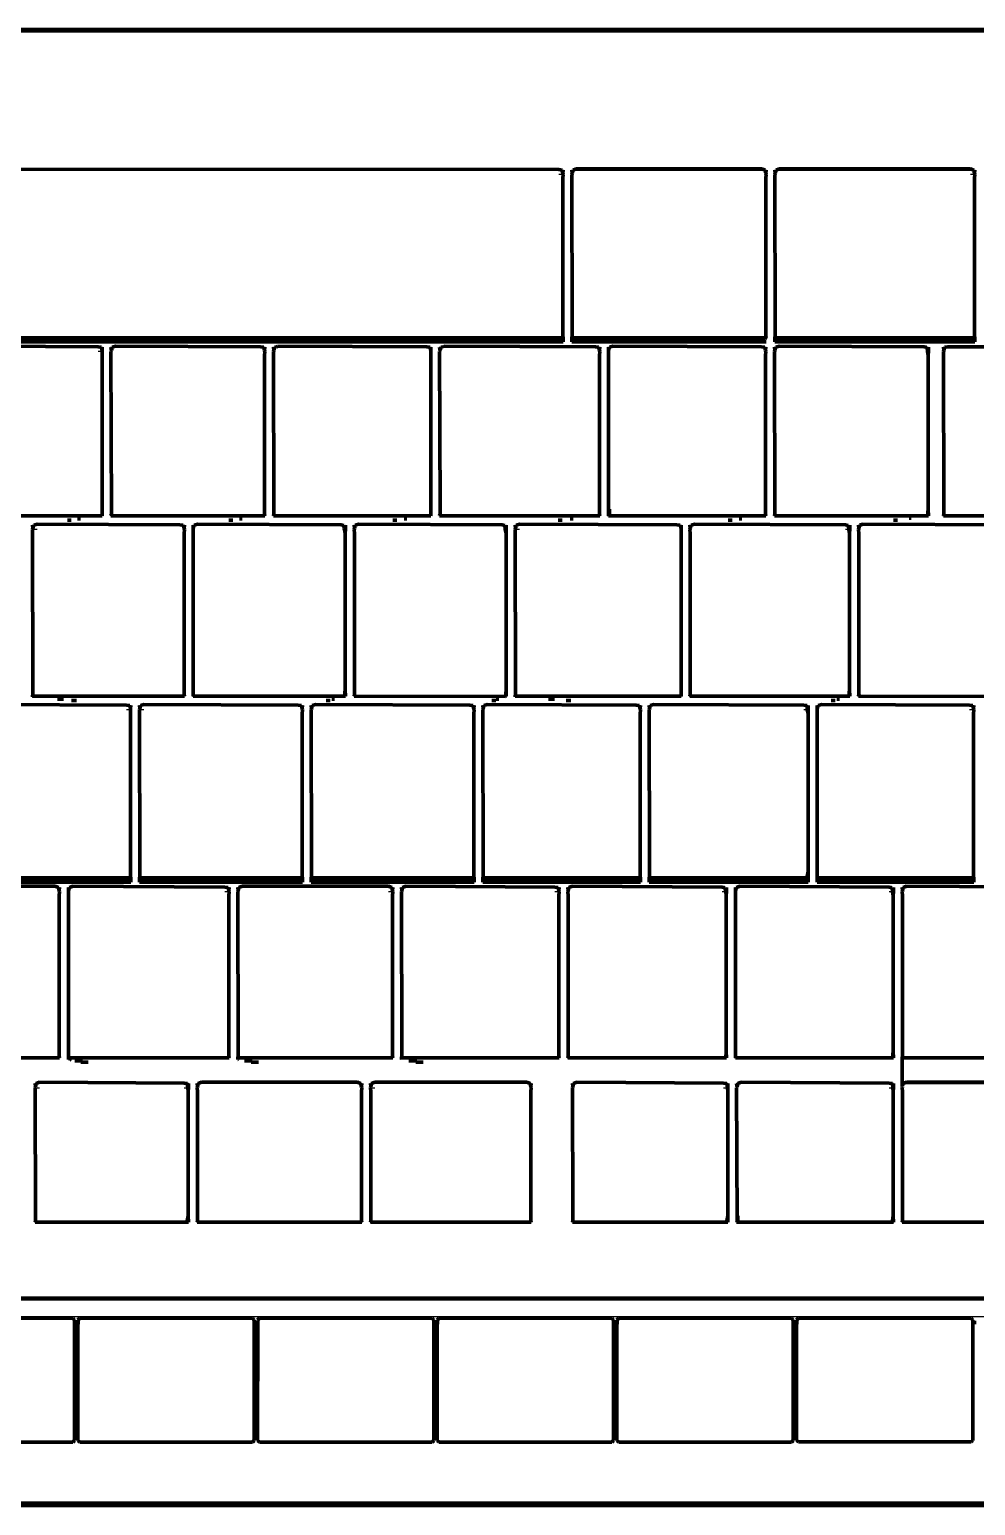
# Model space of a CAD drawing. Header units: millimetres. Extents: x 4307 to 31003, y 2809 to 20009.
# Drawn here: x 16477.5 to 16551.8, y 13441.5 to 13557.4 of the extents above; entities that cross this region are included whole.
import ezdxf

# ---------------------------------------------------------------- set-up
doc = ezdxf.new("R2010")
doc.units = ezdxf.units.MM
doc.layers.add('ProfileEdges', color=7, linetype='Continuous')

msp = doc.modelspace()

# ---------------------------------------------------------------- linework, layer by layer
for p, q in [((16438.29, 13546.4), (16519.09, 13546.44)), ((16519.43, 13546.06), (16519.09, 13546.06)), ((16519.34, 13546.4), (16519.43, 13546.4)), ((16520.12, 13546.4), (16520.2, 13546.4)), ((16520.2, 13546.4), (16535.3, 13546.4)), ((16535.3, 13546.4), (16535.39, 13546.4)), ((16535.39, 13546.06), (16535.3, 13546.06)), ((16536.07, 13546.4), (16536.16, 13546.4)), ((16536.16, 13546.4), (16551.69, 13546.4)), ((16551.77, 13546.06), (16551.43, 13546.06)), ((16551.69, 13546.4), (16551.77, 13546.4)), ((16482.87, 13532.48), (16483.12, 13532.48)), ((16483.21, 13532.15), (16482.87, 13532.15)), ((16483.12, 13532.48), (16483.21, 13532.48)), ((16483.89, 13532.48), (16483.98, 13532.48)), ((16483.98, 13532.15), (16483.89, 13532.15)), ((16483.98, 13532.48), (16484.24, 13532.48)), ((16495.64, 13532.48), (16495.89, 13532.48)), ((16495.89, 13532.48), (16495.98, 13532.48)), ((16495.98, 13532.15), (16495.89, 13532.15)), ((16496.66, 13532.48), (16496.75, 13532.48)), ((16496.75, 13532.15), (16496.66, 13532.15)), ((16508.7, 13532.48), (16508.95, 13532.48)), ((16508.95, 13532.48), (16509.04, 13532.48)), ((16509.04, 13532.15), (16508.95, 13532.15)), ((16509.72, 13532.48), (16509.81, 13532.48)), ((16509.81, 13532.15), (16509.72, 13532.15)), ((16521.96, 13532.48), (16522.21, 13532.48)), ((16522.21, 13532.48), (16522.3, 13532.48)), ((16522.3, 13532.15), (16522.21, 13532.15)), ((16522.98, 13532.48), (16523.07, 13532.48)), ((16523.07, 13532.48), (16523.33, 13532.48)), ((16535.02, 13532.48), (16535.27, 13532.48)), ((16535.27, 13532.48), (16535.36, 13532.48)), ((16535.36, 13532.15), (16535.27, 13532.15)), ((16536.04, 13532.48), (16536.13, 13532.48)), ((16536.13, 13532.48), (16536.39, 13532.48)), ((16547.8, 13532.48), (16547.95, 13532.48)), ((16548.01, 13532.47), (16548.14, 13532.48)), ((16548.14, 13532.15), (16548.06, 13532.15)), ((16549.32, 13532.48), (16549.41, 13532.48)), ((16549.32, 13532.15), (16549.41, 13532.15)), ((16549.41, 13532.48), (16549.66, 13532.48)), ((16477.73, 13518.49), (16477.82, 13518.49)), ((16478.08, 13518.15), (16477.73, 13518.15)), ((16477.82, 13518.49), (16489.31, 13518.52)), ((16489.57, 13518.49), (16489.66, 13518.49)), ((16489.66, 13518.15), (16489.57, 13518.15)), ((16490.34, 13518.49), (16490.43, 13518.49)), ((16490.43, 13518.49), (16501.97, 13518.52)), ((16502.18, 13518.47), (16502.31, 13518.49)), ((16502.31, 13518.15), (16502.24, 13518.15)), ((16503, 13518.49), (16503.08, 13518.49)), ((16503.08, 13518.15), (16503, 13518.15)), ((16503.08, 13518.49), (16514.62, 13518.52)), ((16514.83, 13518.47), (16514.96, 13518.49)), ((16514.96, 13518.15), (16514.88, 13518.15)), ((16515.65, 13518.49), (16515.73, 13518.49)), ((16515.99, 13518.15), (16515.65, 13518.15)), ((16515.73, 13518.49), (16528.37, 13518.52)), ((16528.62, 13518.49), (16528.71, 13518.49)), ((16528.71, 13518.15), (16528.62, 13518.15)), ((16529.39, 13518.49), (16529.48, 13518.49)), ((16529.48, 13518.15), (16529.39, 13518.15)), ((16529.48, 13518.49), (16541.61, 13518.52)), ((16541.88, 13518.15), (16541.61, 13518.15)), ((16541.83, 13518.47), (16541.96, 13518.49)), ((16541.96, 13518.15), (16541.88, 13518.15)), ((16542.64, 13518.49), (16542.73, 13518.49)), ((16542.73, 13518.15), (16542.64, 13518.15)), ((16542.73, 13518.49), (16554.33, 13518.52)), ((16473.45, 13504.32), (16485.11, 13504.35)), ((16485.37, 13503.98), (16485.11, 13503.98)), ((16485.37, 13504.32), (16485.45, 13504.32)), ((16486.14, 13504.32), (16486.22, 13504.32)), ((16486.48, 13503.98), (16486.14, 13503.98)), ((16486.22, 13504.32), (16498.59, 13504.35)), ((16498.85, 13504.32), (16498.93, 13504.32)), ((16498.93, 13503.98), (16498.85, 13503.98)), ((16499.62, 13504.32), (16499.7, 13504.32)), ((16499.71, 13503.98), (16499.62, 13503.98)), ((16499.7, 13504.32), (16512.08, 13504.35)), ((16512.34, 13504.32), (16512.43, 13504.32)), ((16512.43, 13503.98), (16512.34, 13503.98)), ((16513.11, 13504.32), (16513.2, 13504.32)), ((16513.2, 13503.98), (16513.11, 13503.98)), ((16513.2, 13504.32), (16525.16, 13504.35)), ((16525.41, 13504.32), (16525.5, 13504.32)), ((16525.5, 13503.98), (16525.41, 13503.98)), ((16526.19, 13504.32), (16526.27, 13504.32)), ((16526.27, 13503.98), (16526.19, 13503.98)), ((16526.27, 13504.32), (16538.35, 13504.35)), ((16538.6, 13503.98), (16538.35, 13503.98)), ((16538.6, 13504.32), (16538.69, 13504.32)), ((16538.69, 13503.98), (16538.6, 13503.98)), ((16539.38, 13504.32), (16539.46, 13504.32)), ((16539.46, 13503.98), (16539.38, 13503.98)), ((16539.46, 13504.32), (16551.35, 13504.35)), ((16551.69, 13503.98), (16551.35, 13503.98)), ((16551.61, 13504.32), (16551.69, 13504.32)), ((16479.51, 13490.02), (16479.77, 13490.03)), ((16479.77, 13490.03), (16479.85, 13490.02)), ((16480.54, 13490.02), (16480.63, 13490.03)), ((16480.63, 13490.03), (16480.88, 13490.02)), ((16492.83, 13490.02), (16493.09, 13490.03)), ((16493.09, 13490.03), (16493.18, 13490.02)), ((16493.86, 13490.02), (16493.95, 13490.03)), ((16493.95, 13490.03), (16494.21, 13490.02)), ((16505.7, 13490.02), (16505.95, 13490.03)), ((16505.95, 13490.03), (16506.04, 13490.02)), ((16506.73, 13490.02), (16506.81, 13490.03)), ((16506.81, 13490.03), (16507.07, 13490.02)), ((16518.77, 13490.02), (16519.03, 13490.03)), ((16519.03, 13490.03), (16519.11, 13490.02)), ((16519.8, 13490.02), (16519.88, 13490.03)), ((16519.88, 13490.03), (16520.14, 13490.02)), ((16531.93, 13490.02), (16532.08, 13490.02)), ((16532.14, 13490.01), (16532.27, 13490.02)), ((16532.96, 13490.02), (16533.04, 13490.03)), ((16533.04, 13490.03), (16533.3, 13490.02)), ((16545.05, 13490.02), (16545.2, 13490.02)), ((16545.26, 13490.01), (16545.39, 13490.02)), ((16546.08, 13490.02), (16546.16, 13490.03)), ((16546.16, 13490.03), (16546.42, 13490.02)), ((16479.85, 13489.69), (16479.77, 13489.69)), ((16493.18, 13489.69), (16492.83, 13489.69)), ((16493.95, 13489.69), (16493.86, 13489.69)), ((16506.04, 13489.69), (16505.7, 13489.69)), ((16506.81, 13489.69), (16506.73, 13489.69)), ((16519.11, 13489.69), (16518.77, 13489.69)), ((16519.89, 13489.69), (16519.8, 13489.69)), ((16532.2, 13489.69), (16531.93, 13489.69)), ((16532.27, 13489.69), (16532.2, 13489.69)), ((16545.32, 13489.69), (16545.05, 13489.69)), ((16545.39, 13489.69), (16545.32, 13489.69)), ((16546.16, 13489.69), (16546.08, 13489.69)), ((16478.01, 13474.63), (16477.93, 13474.63)), ((16477.93, 13474.29), (16478.27, 13474.29)), ((16489.63, 13474.66), (16478.01, 13474.63)), ((16489.63, 13474.29), (16489.92, 13474.29)), ((16489.97, 13474.63), (16489.89, 13474.63)), ((16489.92, 13474.29), (16489.97, 13474.29)), ((16490.75, 13474.63), (16490.66, 13474.63)), ((16490.66, 13474.29), (16490.75, 13474.29)), ((16503.51, 13474.63), (16490.75, 13474.63)), ((16503.6, 13474.63), (16503.51, 13474.63)), ((16504.37, 13474.63), (16504.28, 13474.63)), ((16504.28, 13474.29), (16504.63, 13474.29)), ((16516.83, 13474.63), (16504.37, 13474.63)), ((16516.91, 13474.63), (16516.83, 13474.63)), ((16520.24, 13474.63), (16520.16, 13474.63)), ((16520.16, 13474.29), (16520.25, 13474.29)), ((16532.04, 13474.66), (16520.24, 13474.63)), ((16532.04, 13474.29), (16532.33, 13474.29)), ((16532.38, 13474.63), (16532.29, 13474.63)), ((16532.33, 13474.29), (16532.38, 13474.29)), ((16533.15, 13474.63), (16533.06, 13474.63)), ((16533.06, 13474.29), (16533.15, 13474.29)), ((16545.05, 13474.66), (16533.15, 13474.63)), ((16545.05, 13474.29), (16545.34, 13474.29)), ((16545.39, 13474.63), (16545.3, 13474.63)), ((16545.34, 13474.29), (16545.39, 13474.29)), ((16546.08, 13474.63), (16546.16, 13474.63)), ((16546.08, 13474.29), (16546.16, 13474.29)), ((16546.16, 13474.63), (16558.06, 13474.63)), ((16410.7, 13457.62), (16612.48, 13457.62)), ((16612.48, 13456.29), (16410.7, 13456.29))]:
    msp.add_line(p, q)
at = {"layer": 'ProfileEdges', "lineweight": 211}
for p, q in [((16378.64, 13557.45), (16677.52, 13557.45)), ((16378.76, 13557.34), (16677.4, 13557.34)), ((16519.09, 13546.44), (16438.55, 13546.49)), ((16519.09, 13546.44), (16519.34, 13546.4)), ((16519.41, 13546.14), (16519.34, 13546.4)), ((16519.43, 13546.4), (16519.41, 13546.14)), ((16519.43, 13546.06), (16519.41, 13546.14)), ((16519.41, 13545.76), (16519.43, 13546.06)), ((16519.41, 13533.35), (16519.41, 13545.76)), ((16520.12, 13546.4), (16520.14, 13546.14)), ((16520.14, 13546.14), (16520.12, 13546.06)), ((16520.14, 13533.73), (16520.12, 13546.06)), ((16520.14, 13546.14), (16520.2, 13546.4)), ((16520.2, 13546.4), (16520.46, 13546.49)), ((16535.04, 13546.49), (16520.46, 13546.49)), ((16535.04, 13546.49), (16535.3, 13546.4)), ((16535.36, 13546.14), (16535.3, 13546.4)), ((16535.39, 13546.4), (16535.36, 13546.14)), ((16535.36, 13546.14), (16535.39, 13546.06)), ((16535.39, 13546.06), (16535.36, 13545.76)), ((16535.36, 13533.35), (16535.36, 13545.76)), ((16536.07, 13546.4), (16536.09, 13546.14)), ((16536.09, 13546.14), (16536.07, 13546.06)), ((16536.09, 13533.73), (16536.07, 13546.06)), ((16536.09, 13546.14), (16536.16, 13546.4)), ((16536.16, 13546.4), (16536.41, 13546.49)), ((16551.43, 13546.49), (16536.41, 13546.49)), ((16551.43, 13546.49), (16551.69, 13546.4)), ((16551.75, 13546.14), (16551.69, 13546.4)), ((16551.77, 13546.4), (16551.75, 13546.14)), ((16551.77, 13546.06), (16551.75, 13546.14)), ((16551.75, 13545.76), (16551.77, 13546.06)), ((16551.75, 13533.35), (16551.75, 13545.76)), ((16438.2, 13532.9), (16519.43, 13532.9)), ((16519.38, 13533.23), (16438.28, 13533.23)), ((16519.09, 13533), (16438.55, 13533)), ((16519.09, 13533), (16519.34, 13533.09)), ((16519.34, 13533.09), (16519.38, 13533.23)), ((16519.38, 13533.23), (16519.41, 13533.35)), ((16519.43, 13533.23), (16519.38, 13533.23)), ((16519.41, 13533.35), (16519.43, 13533.23)), ((16519.43, 13532.9), (16519.43, 13533.23)), ((16520.12, 13533.23), (16520.14, 13533.35)), ((16520.12, 13533.23), (16520.12, 13532.9)), ((16520.16, 13533.23), (16520.12, 13533.23)), ((16520.12, 13532.9), (16535.39, 13532.9)), ((16520.14, 13533.35), (16520.14, 13533.73)), ((16520.14, 13533.35), (16520.16, 13533.23)), ((16520.16, 13533.23), (16520.2, 13533.09)), ((16535.34, 13533.23), (16520.16, 13533.23)), ((16520.2, 13533.09), (16520.46, 13533)), ((16535.04, 13533), (16520.46, 13533)), ((16535.04, 13533), (16535.3, 13533.09)), ((16535.3, 13533.09), (16535.34, 13533.23)), ((16535.34, 13533.23), (16535.36, 13533.35)), ((16535.39, 13533.23), (16535.34, 13533.23)), ((16535.36, 13533.35), (16535.39, 13533.23)), ((16536.09, 13533.35), (16536.07, 13533.23)), ((16536.07, 13532.9), (16536.07, 13533.23)), ((16536.12, 13533.23), (16536.07, 13533.23)), ((16536.07, 13532.9), (16551.77, 13532.9)), ((16536.09, 13533.35), (16536.09, 13533.73)), ((16536.09, 13533.35), (16536.12, 13533.23)), ((16536.12, 13533.23), (16536.16, 13533.09)), ((16551.72, 13533.23), (16536.12, 13533.23)), ((16536.16, 13533.09), (16536.41, 13533)), ((16551.43, 13533), (16536.41, 13533)), ((16551.43, 13533), (16551.69, 13533.09)), ((16551.72, 13533.23), (16551.69, 13533.09)), ((16551.75, 13533.35), (16551.72, 13533.23)), ((16551.77, 13533.23), (16551.72, 13533.23)), ((16551.75, 13533.35), (16551.77, 13533.23)), ((16551.77, 13533.23), (16551.77, 13532.9)), ((16482.87, 13532.52), (16471.11, 13532.57)), ((16483.12, 13532.48), (16482.87, 13532.52)), ((16483.12, 13532.48), (16483.19, 13532.22)), ((16483.21, 13532.48), (16483.19, 13532.22)), ((16483.19, 13532.22), (16483.21, 13532.15)), ((16483.19, 13531.84), (16483.21, 13532.15)), ((16483.19, 13519.35), (16483.19, 13531.84)), ((16483.92, 13532.22), (16483.89, 13532.48)), ((16483.89, 13532.15), (16483.92, 13532.22)), ((16483.92, 13519.35), (16483.89, 13532.15)), ((16483.92, 13532.22), (16483.98, 13532.48)), ((16483.98, 13532.48), (16484.24, 13532.57)), ((16495.64, 13532.52), (16484.24, 13532.57)), ((16495.64, 13532.52), (16495.89, 13532.48)), ((16495.89, 13532.48), (16495.96, 13532.22)), ((16495.98, 13532.48), (16495.96, 13532.22)), ((16495.98, 13532.15), (16495.96, 13532.22)), ((16495.96, 13531.84), (16495.98, 13532.15)), ((16495.96, 13519.35), (16495.96, 13531.84)), ((16496.66, 13532.48), (16496.69, 13532.22)), ((16496.69, 13532.22), (16496.66, 13532.15)), ((16496.69, 13519.35), (16496.66, 13532.15)), ((16496.69, 13532.22), (16496.75, 13532.48)), ((16496.75, 13532.48), (16496.86, 13532.48)), ((16496.86, 13532.48), (16497.01, 13532.57)), ((16508.7, 13532.52), (16497.01, 13532.57)), ((16508.7, 13532.52), (16508.95, 13532.48)), ((16508.95, 13532.48), (16509.02, 13532.22)), ((16509.04, 13532.48), (16509.02, 13532.22)), ((16509.02, 13532.22), (16509.04, 13532.15)), ((16509.02, 13531.84), (16509.04, 13532.15)), ((16509.02, 13519.35), (16509.02, 13531.84)), ((16509.75, 13532.22), (16509.72, 13532.48)), ((16509.72, 13532.15), (16509.75, 13532.22)), ((16509.72, 13532.15), (16509.75, 13519.73)), ((16509.81, 13532.48), (16509.75, 13532.22)), ((16509.81, 13532.48), (16509.92, 13532.48)), ((16510.07, 13532.57), (16509.92, 13532.48)), ((16521.96, 13532.52), (16510.07, 13532.57)), ((16521.96, 13532.52), (16522.21, 13532.48)), ((16522.21, 13532.48), (16522.28, 13532.22)), ((16522.3, 13532.48), (16522.28, 13532.22)), ((16522.28, 13532.22), (16522.3, 13532.15)), ((16522.3, 13532.15), (16522.28, 13531.84)), ((16522.28, 13519.35), (16522.28, 13531.84)), ((16522.98, 13532.48), (16523, 13532.22)), ((16523, 13532.22), (16522.98, 13532.15)), ((16523, 13519.35), (16522.98, 13532.15)), ((16523, 13532.22), (16523.07, 13532.48)), ((16523.33, 13532.57), (16523.07, 13532.48)), ((16535.02, 13532.52), (16523.33, 13532.57)), ((16535.27, 13532.48), (16535.02, 13532.52)), ((16535.27, 13532.48), (16535.34, 13532.22)), ((16535.36, 13532.48), (16535.34, 13532.22)), ((16535.34, 13532.22), (16535.36, 13532.15)), ((16535.36, 13532.15), (16535.34, 13531.84)), ((16535.34, 13519.35), (16535.34, 13531.84)), ((16536.04, 13532.48), (16536.06, 13532.22)), ((16536.06, 13532.22), (16536.04, 13532.15)), ((16536.04, 13532.15), (16536.06, 13519.35)), ((16536.06, 13532.22), (16536.13, 13532.48)), ((16536.13, 13532.48), (16536.39, 13532.57)), ((16547.8, 13532.52), (16536.39, 13532.57)), ((16547.95, 13532.48), (16547.8, 13532.52)), ((16548.01, 13532.47), (16547.95, 13532.48)), ((16548.01, 13532.47), (16548.06, 13532.24)), ((16548.06, 13532.15), (16548.06, 13532.24)), ((16548.12, 13531.84), (16548.06, 13532.15)), ((16548.14, 13532.15), (16548.12, 13531.84)), ((16548.12, 13519.73), (16548.12, 13531.84)), ((16548.14, 13532.48), (16548.14, 13532.15)), ((16549.32, 13532.48), (16549.34, 13532.22)), ((16549.34, 13532.22), (16549.32, 13532.15)), ((16549.34, 13519.35), (16549.32, 13532.15)), ((16549.34, 13532.22), (16549.41, 13532.48)), ((16549.66, 13532.52), (16549.41, 13532.48)), ((16583.65, 13532.52), (16549.66, 13532.52)), ((16483.16, 13519.24), (16470.84, 13519.23)), ((16480.47, 13518.9), (16480.77, 13518.9)), ((16481.49, 13519), (16481.27, 13519)), ((16483.16, 13519.24), (16483.19, 13519.35)), ((16483.21, 13519.24), (16483.16, 13519.24)), ((16483.19, 13519.35), (16483.21, 13519.24)), ((16483.89, 13519.24), (16483.92, 13519.35)), ((16483.95, 13519.23), (16483.89, 13519.24)), ((16483.92, 13519.35), (16483.95, 13519.23)), ((16495.93, 13519.24), (16483.95, 13519.23)), ((16493.16, 13518.9), (16493.47, 13518.9)), ((16494.21, 13519), (16493.99, 13519)), ((16495.93, 13519.24), (16495.96, 13519.35)), ((16495.98, 13519.24), (16495.93, 13519.24)), ((16495.96, 13519.35), (16495.98, 13519.24)), ((16496.66, 13519.24), (16496.69, 13519.35)), ((16496.71, 13519.24), (16496.66, 13519.24)), ((16496.69, 13519.35), (16496.71, 13519.24)), ((16508.99, 13519.24), (16496.71, 13519.24)), ((16506.04, 13518.9), (16506.35, 13518.9)), ((16507.14, 13519), (16506.92, 13519)), ((16508.99, 13519.24), (16509.02, 13519.35)), ((16509.04, 13519.24), (16508.99, 13519.24)), ((16509.02, 13519.35), (16509.04, 13519.24)), ((16509.72, 13519.24), (16509.75, 13519.35)), ((16509.78, 13519.23), (16509.72, 13519.24)), ((16509.75, 13519.73), (16509.75, 13519.35)), ((16509.75, 13519.35), (16509.78, 13519.23)), ((16522.25, 13519.24), (16509.78, 13519.23)), ((16519.03, 13518.9), (16519.34, 13518.9)), ((16520.2, 13519), (16519.99, 13519)), ((16522.25, 13519.24), (16522.28, 13519.35)), ((16522.3, 13519.24), (16522.25, 13519.24)), ((16522.28, 13519.35), (16522.3, 13519.24)), ((16522.98, 13519.24), (16523, 13519.35)), ((16523.03, 13519.23), (16522.98, 13519.24)), ((16523, 13519.35), (16523.03, 13519.23)), ((16523.07, 13519.23), (16523.03, 13519.23)), ((16523.07, 13519.75), (16523.07, 13519.23)), ((16535.31, 13519.23), (16523.07, 13519.23)), ((16532.4, 13518.9), (16532.7, 13518.9)), ((16533.48, 13519), (16533.27, 13519)), ((16535.34, 13519.35), (16535.31, 13519.23)), ((16535.36, 13519.24), (16535.31, 13519.23)), ((16535.36, 13519.24), (16535.34, 13519.35)), ((16536.04, 13519.24), (16536.06, 13519.35)), ((16536.09, 13519.24), (16536.04, 13519.24)), ((16536.06, 13519.35), (16536.09, 13519.24)), ((16548.07, 13519.24), (16536.09, 13519.24)), ((16545.39, 13518.9), (16545.69, 13518.9)), ((16546.78, 13519.05), (16546.61, 13519.05)), ((16548.07, 13519.24), (16548.12, 13519.73)), ((16548.14, 13519.24), (16548.07, 13519.24)), ((16548.12, 13519.73), (16548.14, 13519.24)), ((16549.32, 13519.24), (16549.34, 13519.35)), ((16549.4, 13519.23), (16549.32, 13519.24)), ((16549.4, 13519.23), (16549.34, 13519.35)), ((16583.92, 13519.24), (16549.4, 13519.23)), ((16477.75, 13518.23), (16477.73, 13518.49)), ((16477.73, 13518.15), (16477.75, 13518.23)), ((16477.75, 13505.18), (16477.73, 13518.15)), ((16477.82, 13518.49), (16477.75, 13518.23)), ((16477.82, 13518.49), (16478.08, 13518.58)), ((16489.31, 13518.52), (16478.08, 13518.58)), ((16489.31, 13518.52), (16489.57, 13518.49)), ((16489.64, 13518.23), (16489.57, 13518.49)), ((16489.66, 13518.49), (16489.64, 13518.23)), ((16489.64, 13518.23), (16489.66, 13518.15)), ((16489.64, 13517.85), (16489.66, 13518.15)), ((16489.64, 13505.18), (16489.64, 13517.85)), ((16490.34, 13518.49), (16490.36, 13518.23)), ((16490.36, 13518.23), (16490.34, 13518.15)), ((16490.34, 13518.15), (16490.36, 13505.56)), ((16490.36, 13518.23), (16490.43, 13518.49)), ((16490.43, 13518.49), (16490.68, 13518.58)), ((16501.97, 13518.52), (16490.68, 13518.58)), ((16501.97, 13518.52), (16502.18, 13518.47)), ((16502.22, 13518.24), (16502.18, 13518.47)), ((16502.22, 13518.24), (16502.24, 13518.15)), ((16502.24, 13518.15), (16502.29, 13517.85)), ((16502.31, 13518.15), (16502.29, 13517.85)), ((16502.29, 13517.85), (16502.29, 13505.56)), ((16502.31, 13518.49), (16502.31, 13518.15)), ((16503.02, 13518.23), (16503, 13518.49)), ((16503.02, 13518.23), (16503, 13518.15)), ((16503.02, 13517.85), (16503, 13518.15)), ((16503.02, 13518.23), (16503.08, 13518.49)), ((16503.02, 13505.18), (16503.02, 13517.85)), ((16503.08, 13518.49), (16503.34, 13518.58)), ((16514.62, 13518.52), (16503.34, 13518.58)), ((16514.62, 13518.52), (16514.83, 13518.47)), ((16514.88, 13518.24), (16514.83, 13518.47)), ((16514.88, 13518.24), (16514.88, 13518.15)), ((16514.88, 13518.15), (16514.94, 13517.85)), ((16514.96, 13518.15), (16514.94, 13517.85)), ((16514.94, 13517.85), (16514.94, 13505.56)), ((16514.96, 13518.49), (16514.96, 13518.15)), ((16515.65, 13518.49), (16515.67, 13518.23)), ((16515.67, 13518.23), (16515.65, 13518.15)), ((16515.67, 13505.18), (16515.65, 13518.15)), ((16515.73, 13518.49), (16515.67, 13518.23)), ((16515.99, 13518.58), (16515.73, 13518.49)), ((16528.37, 13518.52), (16515.99, 13518.58)), ((16528.62, 13518.49), (16528.37, 13518.52)), ((16528.62, 13518.49), (16528.69, 13518.23)), ((16528.71, 13518.49), (16528.69, 13518.23)), ((16528.69, 13518.23), (16528.71, 13518.15)), ((16528.71, 13518.15), (16528.69, 13517.85)), ((16528.69, 13505.18), (16528.69, 13517.85)), ((16529.39, 13518.49), (16529.42, 13518.23)), ((16529.42, 13518.23), (16529.39, 13518.15)), ((16529.42, 13517.85), (16529.39, 13518.15)), ((16529.42, 13518.23), (16529.48, 13518.49)), ((16529.42, 13505.18), (16529.42, 13517.85)), ((16529.48, 13518.49), (16529.74, 13518.58)), ((16541.61, 13518.52), (16529.74, 13518.58)), ((16541.61, 13518.52), (16541.83, 13518.47)), ((16541.87, 13518.24), (16541.83, 13518.47)), ((16541.87, 13518.24), (16541.88, 13518.15)), ((16541.88, 13518.15), (16541.93, 13517.85)), ((16541.96, 13518.15), (16541.93, 13517.85)), ((16541.93, 13517.85), (16541.93, 13505.56)), ((16541.96, 13518.49), (16541.96, 13518.15)), ((16542.64, 13518.49), (16542.66, 13518.23)), ((16542.66, 13518.23), (16542.64, 13518.15)), ((16542.66, 13517.85), (16542.64, 13518.15)), ((16542.66, 13518.23), (16542.73, 13518.49)), ((16542.66, 13505.18), (16542.66, 13517.85)), ((16542.73, 13518.49), (16542.98, 13518.58)), ((16554.33, 13518.52), (16542.98, 13518.58)), ((16477.73, 13505.07), (16477.75, 13505.18)), ((16477.73, 13505.07), (16477.73, 13505.01)), ((16477.78, 13505.07), (16477.73, 13505.07)), ((16477.75, 13505.18), (16477.78, 13505.07)), ((16477.78, 13505.07), (16477.8, 13505)), ((16489.61, 13505.07), (16477.78, 13505.07)), ((16489.61, 13505.07), (16489.64, 13505.18)), ((16489.66, 13505.07), (16489.61, 13505.07)), ((16489.64, 13505.18), (16489.66, 13505.07)), ((16490.34, 13505.07), (16490.36, 13505.18)), ((16490.39, 13505.06), (16490.34, 13505.07)), ((16490.36, 13505.18), (16490.36, 13505.56)), ((16490.36, 13505.18), (16490.39, 13505.06)), ((16502.24, 13505.07), (16490.39, 13505.06)), ((16502.24, 13505.07), (16502.29, 13505.56)), ((16502.31, 13505.07), (16502.24, 13505.07)), ((16502.29, 13505.56), (16502.31, 13505.07)), ((16503, 13505.07), (16503.02, 13505.18)), ((16503.05, 13505.06), (16503, 13505.07)), ((16503.02, 13505.18), (16503.05, 13505.06)), ((16514.89, 13505.04), (16503.05, 13505.06)), ((16514.94, 13505.56), (16514.89, 13505.04)), ((16514.96, 13505.07), (16514.89, 13505.04)), ((16514.94, 13505.56), (16514.96, 13505.07)), ((16515.65, 13505.07), (16515.67, 13505.18)), ((16515.65, 13505.07), (16515.65, 13505.02)), ((16515.7, 13505.07), (16515.65, 13505.07)), ((16515.67, 13505.18), (16515.7, 13505.07)), ((16515.7, 13505.07), (16515.71, 13505.01)), ((16528.66, 13505.07), (16515.7, 13505.07)), ((16528.69, 13505.18), (16528.66, 13505.07)), ((16528.71, 13505.07), (16528.66, 13505.07)), ((16528.69, 13505.18), (16528.71, 13505.07)), ((16529.39, 13505.07), (16529.42, 13505.18)), ((16529.47, 13505.06), (16529.39, 13505.07)), ((16529.47, 13505.06), (16529.42, 13505.18)), ((16541.88, 13505.07), (16529.47, 13505.06)), ((16541.88, 13505.07), (16541.93, 13505.56)), ((16541.96, 13505.07), (16541.88, 13505.07)), ((16541.93, 13505.56), (16541.96, 13505.07)), ((16542.64, 13505.07), (16542.66, 13505.18)), ((16542.72, 13505.06), (16542.64, 13505.07)), ((16542.72, 13505.06), (16542.66, 13505.18)), ((16554.6, 13505.04), (16542.72, 13505.06)), ((16485.11, 13504.35), (16473.71, 13504.41)), ((16480.16, 13504.83), (16479.69, 13504.83)), ((16480.79, 13504.73), (16481.17, 13504.73)), ((16485.37, 13504.32), (16485.11, 13504.35)), ((16485.37, 13504.32), (16485.43, 13504.06)), ((16485.45, 13504.32), (16485.43, 13504.06)), ((16485.43, 13504.06), (16485.43, 13490.89)), ((16486.16, 13504.06), (16486.14, 13504.32)), ((16486.14, 13503.98), (16486.16, 13504.06)), ((16486.16, 13490.89), (16486.14, 13503.98)), ((16486.22, 13504.32), (16486.16, 13504.06)), ((16486.48, 13504.41), (16486.22, 13504.32)), ((16498.59, 13504.35), (16486.48, 13504.41)), ((16498.85, 13504.32), (16498.59, 13504.35)), ((16498.85, 13504.32), (16498.91, 13504.06)), ((16498.93, 13504.32), (16498.91, 13504.06)), ((16498.91, 13504.06), (16498.93, 13503.98)), ((16498.93, 13503.98), (16498.91, 13503.68)), ((16499.62, 13504.32), (16499.64, 13504.06)), ((16499.64, 13504.06), (16499.62, 13503.98)), ((16499.64, 13490.89), (16499.62, 13503.98)), ((16499.64, 13504.06), (16499.7, 13504.32)), ((16499.96, 13504.41), (16499.7, 13504.32)), ((16512.08, 13504.35), (16499.96, 13504.41)), ((16500.81, 13504.73), (16501.11, 13504.73)), ((16501.46, 13504.83), (16501.25, 13504.83)), ((16512.34, 13504.32), (16512.08, 13504.35)), ((16512.34, 13504.32), (16512.41, 13504.06)), ((16512.43, 13504.32), (16512.41, 13504.06)), ((16512.43, 13503.98), (16512.41, 13504.06)), ((16512.41, 13503.68), (16512.43, 13503.98)), ((16513.13, 13504.06), (16513.11, 13504.32)), ((16513.11, 13503.98), (16513.13, 13504.06)), ((16513.13, 13490.89), (16513.11, 13503.98)), ((16513.13, 13504.06), (16513.2, 13504.32)), ((16513.2, 13504.32), (16513.46, 13504.41)), ((16525.16, 13504.35), (16513.46, 13504.41)), ((16513.83, 13504.73), (16514.14, 13504.73)), ((16514.38, 13504.83), (16514.16, 13504.83)), ((16518.75, 13504.83), (16518.28, 13504.83)), ((16519.65, 13504.73), (16520.03, 13504.73)), ((16525.41, 13504.32), (16525.16, 13504.35)), ((16525.41, 13504.32), (16525.48, 13504.06)), ((16525.5, 13504.32), (16525.48, 13504.06)), ((16525.5, 13503.98), (16525.48, 13504.06)), ((16525.48, 13503.68), (16525.5, 13503.98)), ((16526.19, 13504.32), (16526.21, 13504.06)), ((16526.21, 13504.06), (16526.19, 13503.98)), ((16526.19, 13503.98), (16526.21, 13491.27)), ((16526.27, 13504.32), (16526.21, 13504.06)), ((16526.53, 13504.41), (16526.27, 13504.32)), ((16538.35, 13504.35), (16526.53, 13504.41)), ((16538.6, 13504.32), (16538.35, 13504.35)), ((16538.6, 13503.98), (16538.6, 13504.32)), ((16538.67, 13503.68), (16538.6, 13503.98)), ((16538.69, 13503.98), (16538.67, 13503.68)), ((16538.69, 13504.32), (16538.69, 13503.98)), ((16539.38, 13504.32), (16539.4, 13504.06)), ((16539.4, 13504.06), (16539.38, 13503.98)), ((16539.4, 13490.89), (16539.38, 13503.98)), ((16539.46, 13504.32), (16539.4, 13504.06)), ((16539.72, 13504.41), (16539.46, 13504.32)), ((16551.35, 13504.35), (16539.72, 13504.41)), ((16540.5, 13504.73), (16540.81, 13504.73)), ((16541.14, 13504.83), (16540.93, 13504.83)), ((16551.61, 13504.32), (16551.35, 13504.35)), ((16551.61, 13504.32), (16551.67, 13504.06)), ((16551.69, 13504.32), (16551.67, 13504.06)), ((16551.69, 13503.98), (16551.67, 13504.06)), ((16551.69, 13503.98), (16551.67, 13503.68)), ((16498.91, 13490.89), (16498.91, 13503.68)), ((16512.41, 13490.89), (16512.41, 13503.68)), ((16525.48, 13490.89), (16525.48, 13503.68)), ((16538.67, 13491.27), (16538.67, 13503.68)), ((16551.67, 13490.89), (16551.67, 13503.68)), ((16526.21, 13490.89), (16526.21, 13491.27)), ((16538.6, 13490.88), (16538.67, 13491.27)), ((16538.67, 13491.27), (16538.69, 13490.78)), ((16479.51, 13490.12), (16467.87, 13490.12)), ((16473.37, 13490.44), (16485.45, 13490.44)), ((16485.4, 13490.78), (16473.44, 13490.78)), ((16485.11, 13490.54), (16473.71, 13490.54)), ((16479.77, 13490.03), (16479.51, 13490.12)), ((16479.83, 13489.76), (16479.77, 13490.03)), ((16479.85, 13490.02), (16479.83, 13489.76)), ((16480.56, 13489.76), (16480.54, 13490.02)), ((16480.56, 13489.76), (16480.63, 13490.03)), ((16480.88, 13490.12), (16480.63, 13490.03)), ((16492.83, 13490.06), (16480.88, 13490.12)), ((16485.37, 13490.63), (16485.11, 13490.54)), ((16485.4, 13490.78), (16485.37, 13490.63)), ((16485.43, 13490.89), (16485.4, 13490.78)), ((16485.45, 13490.78), (16485.4, 13490.78)), ((16485.43, 13490.89), (16485.45, 13490.78)), ((16485.45, 13490.44), (16485.45, 13490.78)), ((16486.14, 13490.78), (16486.16, 13490.89)), ((16486.14, 13490.78), (16486.14, 13490.44)), ((16486.21, 13490.78), (16486.14, 13490.78)), ((16486.14, 13490.44), (16498.93, 13490.44)), ((16486.21, 13490.78), (16486.16, 13490.89)), ((16486.26, 13490.65), (16486.21, 13490.78)), ((16498.88, 13490.78), (16486.21, 13490.78)), ((16486.48, 13490.54), (16486.26, 13490.65)), ((16498.59, 13490.54), (16486.48, 13490.54)), ((16493.09, 13490.03), (16492.83, 13490.06)), ((16493.09, 13490.03), (16493.16, 13489.76)), ((16493.18, 13490.02), (16493.16, 13489.76)), ((16493.86, 13490.02), (16493.88, 13489.76)), ((16493.88, 13489.76), (16493.95, 13490.03)), ((16493.95, 13490.03), (16494.21, 13490.12)), ((16505.7, 13490.12), (16494.21, 13490.12)), ((16498.85, 13490.63), (16498.59, 13490.54)), ((16498.88, 13490.78), (16498.85, 13490.63)), ((16498.91, 13490.89), (16498.88, 13490.78)), ((16498.93, 13490.78), (16498.88, 13490.78)), ((16498.91, 13490.89), (16498.93, 13490.78)), ((16498.93, 13490.44), (16498.93, 13490.78)), ((16499.62, 13490.78), (16499.64, 13490.89)), ((16499.62, 13490.78), (16499.62, 13490.44)), ((16499.67, 13490.78), (16499.62, 13490.78)), ((16499.62, 13490.44), (16512.43, 13490.44)), ((16499.64, 13490.89), (16499.67, 13490.78)), ((16499.67, 13490.78), (16499.7, 13490.63)), ((16512.38, 13490.78), (16499.67, 13490.78)), ((16499.7, 13490.63), (16499.96, 13490.54)), ((16512.08, 13490.54), (16499.96, 13490.54)), ((16505.95, 13490.03), (16505.7, 13490.12)), ((16505.95, 13490.03), (16506.02, 13489.76)), ((16506.04, 13490.02), (16506.02, 13489.76)), ((16506.73, 13490.02), (16506.75, 13489.76)), ((16506.81, 13490.03), (16506.75, 13489.76)), ((16507.07, 13490.12), (16506.81, 13490.03)), ((16518.77, 13490.06), (16507.07, 13490.12)), ((16512.34, 13490.63), (16512.08, 13490.54)), ((16512.34, 13490.63), (16512.38, 13490.78)), ((16512.38, 13490.78), (16512.41, 13490.89)), ((16512.43, 13490.78), (16512.38, 13490.78)), ((16512.41, 13490.89), (16512.43, 13490.78)), ((16512.43, 13490.44), (16512.43, 13490.78)), ((16513.11, 13490.78), (16513.13, 13490.89)), ((16513.11, 13490.78), (16513.11, 13490.44)), ((16513.18, 13490.78), (16513.11, 13490.78)), ((16513.11, 13490.44), (16525.5, 13490.44)), ((16513.18, 13490.78), (16513.13, 13490.89)), ((16513.24, 13490.65), (16513.18, 13490.78)), ((16525.45, 13490.78), (16513.18, 13490.78)), ((16513.46, 13490.54), (16513.24, 13490.65)), ((16525.16, 13490.54), (16513.46, 13490.54)), ((16519.03, 13490.03), (16518.77, 13490.06)), ((16519.03, 13490.03), (16519.09, 13489.76)), ((16519.11, 13490.02), (16519.09, 13489.76)), ((16519.8, 13490.02), (16519.82, 13489.76)), ((16519.82, 13489.76), (16519.88, 13490.03)), ((16520.14, 13490.12), (16519.88, 13490.03)), ((16531.93, 13490.06), (16520.14, 13490.12)), ((16525.41, 13490.63), (16525.16, 13490.54)), ((16525.45, 13490.78), (16525.41, 13490.63)), ((16525.48, 13490.89), (16525.45, 13490.78)), ((16525.5, 13490.78), (16525.45, 13490.78)), ((16525.48, 13490.89), (16525.5, 13490.78)), ((16525.5, 13490.44), (16525.5, 13490.78)), ((16526.19, 13490.78), (16526.21, 13490.89)), ((16526.19, 13490.78), (16526.19, 13490.44)), ((16526.24, 13490.78), (16526.19, 13490.78)), ((16526.19, 13490.44), (16538.69, 13490.44)), ((16526.24, 13490.78), (16526.21, 13490.89)), ((16526.27, 13490.63), (16526.24, 13490.78)), ((16538.59, 13490.78), (16526.24, 13490.78)), ((16526.53, 13490.54), (16526.27, 13490.63)), ((16538.35, 13490.59), (16526.53, 13490.54)), ((16531.93, 13490.06), (16532.08, 13490.02)), ((16532.08, 13490.02), (16532.14, 13490.01)), ((16532.14, 13490.01), (16532.19, 13489.78)), ((16532.27, 13490.02), (16532.27, 13489.69)), ((16532.96, 13490.02), (16532.98, 13489.76)), ((16532.98, 13489.76), (16533.04, 13490.03)), ((16533.3, 13490.12), (16533.04, 13490.03)), ((16545.05, 13490.06), (16533.3, 13490.12)), ((16538.56, 13490.65), (16538.35, 13490.59)), ((16538.59, 13490.78), (16538.56, 13490.65)), ((16538.6, 13490.88), (16538.59, 13490.78)), ((16538.69, 13490.78), (16538.59, 13490.78)), ((16538.69, 13490.44), (16538.69, 13490.78)), ((16539.38, 13490.78), (16539.4, 13490.89)), ((16539.38, 13490.78), (16539.38, 13490.44)), ((16539.45, 13490.78), (16539.38, 13490.78)), ((16539.38, 13490.44), (16551.69, 13490.44)), ((16539.45, 13490.78), (16539.4, 13490.89)), ((16539.5, 13490.65), (16539.45, 13490.78)), ((16551.64, 13490.78), (16539.45, 13490.78)), ((16539.72, 13490.54), (16539.5, 13490.65)), ((16551.35, 13490.54), (16539.72, 13490.54)), ((16545.05, 13490.06), (16545.2, 13490.02)), ((16545.2, 13490.02), (16545.26, 13490.01)), ((16545.3, 13489.78), (16545.26, 13490.01)), ((16545.39, 13490.02), (16545.39, 13489.69)), ((16546.1, 13489.76), (16546.08, 13490.02)), ((16546.1, 13489.76), (16546.16, 13490.03)), ((16546.16, 13490.03), (16546.42, 13490.12)), ((16557.81, 13490.06), (16546.42, 13490.12)), ((16551.35, 13490.54), (16551.61, 13490.63)), ((16551.64, 13490.78), (16551.61, 13490.63)), ((16551.67, 13490.89), (16551.64, 13490.78)), ((16551.69, 13490.78), (16551.64, 13490.78)), ((16551.67, 13490.89), (16551.69, 13490.78)), ((16551.69, 13490.78), (16551.69, 13490.44)), ((16479.85, 13489.69), (16479.83, 13489.76)), ((16479.83, 13489.39), (16479.85, 13489.69)), ((16479.83, 13476.76), (16479.83, 13489.39)), ((16480.56, 13476.76), (16480.56, 13489.76)), ((16493.18, 13489.69), (16493.16, 13489.76)), ((16493.16, 13489.39), (16493.18, 13489.69)), ((16493.16, 13476.76), (16493.16, 13489.39)), ((16493.88, 13489.76), (16493.86, 13489.69)), ((16493.86, 13489.69), (16493.88, 13476.76)), ((16506.04, 13489.69), (16506.02, 13489.76)), ((16506.02, 13489.39), (16506.04, 13489.69)), ((16506.02, 13476.76), (16506.02, 13489.39)), ((16506.75, 13489.76), (16506.73, 13489.69)), ((16506.75, 13476.76), (16506.73, 13489.69)), ((16519.09, 13489.76), (16519.11, 13489.69)), ((16519.11, 13489.69), (16519.09, 13489.39)), ((16519.09, 13476.76), (16519.09, 13489.39)), ((16519.82, 13489.76), (16519.8, 13489.69)), ((16519.8, 13489.69), (16519.82, 13489.39)), ((16519.82, 13476.76), (16519.82, 13489.39)), ((16532.19, 13489.78), (16532.2, 13489.69)), ((16532.2, 13489.69), (16532.25, 13489.39)), ((16532.27, 13489.69), (16532.25, 13489.39)), ((16532.25, 13489.39), (16532.25, 13477.14)), ((16532.98, 13489.76), (16532.96, 13489.69)), ((16532.96, 13489.69), (16532.98, 13477.14)), ((16545.3, 13489.78), (16545.32, 13489.69)), ((16545.32, 13489.69), (16545.37, 13489.39)), ((16545.39, 13489.69), (16545.37, 13489.39)), ((16545.37, 13489.39), (16545.37, 13477.14)), ((16546.1, 13489.76), (16546.08, 13489.69)), ((16546.1, 13489.39), (16546.08, 13489.69)), ((16546.1, 13476.76), (16546.1, 13489.39)), ((16532.2, 13476.65), (16532.25, 13477.14)), ((16532.25, 13477.14), (16532.27, 13476.65)), ((16532.98, 13477.14), (16532.98, 13476.76)), ((16545.32, 13476.65), (16545.37, 13477.14)), ((16545.37, 13477.14), (16545.39, 13476.65)), ((16479.8, 13476.65), (16467.58, 13476.65)), ((16479.83, 13476.76), (16479.8, 13476.65)), ((16479.85, 13476.65), (16479.8, 13476.65)), ((16479.83, 13476.76), (16479.85, 13476.65)), ((16480.54, 13476.65), (16480.56, 13476.76)), ((16480.54, 13476.65), (16480.54, 13476.51)), ((16480.61, 13476.65), (16480.54, 13476.65)), ((16480.61, 13476.65), (16480.56, 13476.76)), ((16480.67, 13476.52), (16480.61, 13476.65)), ((16493.13, 13476.65), (16480.61, 13476.65)), ((16480.78, 13476.46), (16480.67, 13476.52)), ((16481.65, 13476.41), (16481.04, 13476.41)), ((16481.53, 13476.31), (16482.1, 13476.31)), ((16493.13, 13476.65), (16493.16, 13476.76)), ((16493.18, 13476.65), (16493.13, 13476.65)), ((16493.16, 13476.76), (16493.18, 13476.65)), ((16493.86, 13476.65), (16493.88, 13476.76)), ((16493.86, 13476.65), (16493.86, 13476.51)), ((16493.91, 13476.65), (16493.86, 13476.65)), ((16493.91, 13476.65), (16493.88, 13476.76)), ((16493.95, 13476.5), (16493.91, 13476.65)), ((16505.99, 13476.65), (16493.91, 13476.65)), ((16493.97, 13476.49), (16493.95, 13476.5)), ((16494.99, 13476.41), (16494.39, 13476.41)), ((16494.91, 13476.31), (16495.48, 13476.31)), ((16506.02, 13476.76), (16505.99, 13476.65)), ((16506.04, 13476.65), (16505.99, 13476.65)), ((16506.02, 13476.76), (16506.04, 13476.65)), ((16506.73, 13476.65), (16506.75, 13476.76)), ((16506.73, 13476.65), (16506.73, 13476.52)), ((16506.78, 13476.65), (16506.73, 13476.65)), ((16506.75, 13476.76), (16506.78, 13476.65)), ((16506.78, 13476.65), (16506.81, 13476.5)), ((16519.06, 13476.65), (16506.78, 13476.65)), ((16507.92, 13476.41), (16507.31, 13476.41)), ((16507.84, 13476.31), (16508.42, 13476.31)), ((16519.09, 13476.76), (16519.06, 13476.65)), ((16519.11, 13476.65), (16519.06, 13476.65)), ((16519.09, 13476.76), (16519.11, 13476.65)), ((16519.8, 13476.65), (16519.82, 13476.76)), ((16519.87, 13476.65), (16519.8, 13476.65)), ((16519.87, 13476.65), (16519.82, 13476.76)), ((16532.2, 13476.65), (16519.87, 13476.65)), ((16532.27, 13476.65), (16532.2, 13476.65)), ((16532.96, 13476.65), (16532.98, 13476.76)), ((16533.03, 13476.65), (16532.96, 13476.65)), ((16533.03, 13476.65), (16532.98, 13476.76)), ((16545.32, 13476.65), (16533.03, 13476.65)), ((16545.39, 13476.65), (16545.32, 13476.65)), ((16546.08, 13476.65), (16546.1, 13476.76)), ((16546.15, 13476.65), (16546.08, 13476.65)), ((16546.08, 13476.65), (16546.08, 13474.63)), ((16546.15, 13476.65), (16546.1, 13476.76)), ((16558.08, 13476.65), (16546.15, 13476.65)), ((16477.93, 13474.63), (16477.95, 13474.37)), ((16477.93, 13474.29), (16477.95, 13474.37)), ((16477.95, 13463.84), (16477.93, 13474.29)), ((16477.95, 13474.37), (16478.01, 13474.63)), ((16478.27, 13474.72), (16478.01, 13474.63)), ((16489.63, 13474.66), (16478.27, 13474.72)), ((16489.63, 13474.66), (16489.89, 13474.63)), ((16489.89, 13474.63), (16489.92, 13474.29)), ((16489.92, 13474.29), (16489.95, 13473.99)), ((16489.97, 13474.29), (16489.95, 13473.99)), ((16489.95, 13473.99), (16489.95, 13464.22)), ((16489.97, 13474.29), (16489.97, 13474.63)), ((16490.68, 13474.37), (16490.66, 13474.63)), ((16490.66, 13474.29), (16490.68, 13474.37)), ((16490.68, 13473.99), (16490.66, 13474.29)), ((16490.68, 13474.37), (16490.75, 13474.63)), ((16490.68, 13463.84), (16490.68, 13473.99)), ((16490.75, 13474.63), (16491, 13474.72)), ((16503.26, 13474.72), (16491, 13474.72)), ((16503.26, 13474.72), (16503.51, 13474.63)), ((16503.58, 13474.37), (16503.51, 13474.63)), ((16503.58, 13474.37), (16503.6, 13474.63)), ((16503.6, 13474.29), (16503.58, 13474.37)), ((16503.58, 13473.99), (16503.6, 13474.29)), ((16503.58, 13463.84), (16503.58, 13473.99)), ((16504.31, 13474.37), (16504.28, 13474.63)), ((16504.28, 13474.29), (16504.31, 13474.37)), ((16504.31, 13473.99), (16504.28, 13474.29)), ((16504.31, 13474.37), (16504.37, 13474.63)), ((16504.31, 13463.84), (16504.31, 13473.99)), ((16504.37, 13474.63), (16504.63, 13474.72)), ((16516.57, 13474.72), (16504.63, 13474.72)), ((16516.57, 13474.72), (16516.83, 13474.63)), ((16516.89, 13474.37), (16516.83, 13474.63)), ((16516.89, 13474.37), (16516.91, 13474.63)), ((16516.91, 13474.29), (16516.89, 13474.37)), ((16516.89, 13473.99), (16516.91, 13474.29)), ((16516.89, 13463.84), (16516.89, 13473.99)), ((16520.18, 13474.37), (16520.16, 13474.63)), ((16520.16, 13474.29), (16520.18, 13474.37)), ((16520.16, 13474.29), (16520.18, 13464.22)), ((16520.24, 13474.63), (16520.18, 13474.37)), ((16520.5, 13474.72), (16520.24, 13474.63)), ((16532.04, 13474.66), (16520.5, 13474.72)), ((16532.04, 13474.66), (16532.29, 13474.63)), ((16532.29, 13474.63), (16532.33, 13474.29)), ((16532.33, 13474.29), (16532.36, 13473.99)), ((16532.38, 13474.29), (16532.36, 13473.99)), ((16532.36, 13473.99), (16532.36, 13464.22)), ((16532.38, 13474.29), (16532.38, 13474.63)), ((16533.09, 13474.37), (16533.06, 13474.63)), ((16533.06, 13474.29), (16533.09, 13474.37)), ((16533.09, 13463.84), (16533.06, 13474.29)), ((16533.09, 13474.37), (16533.15, 13474.63)), ((16533.41, 13474.72), (16533.15, 13474.63)), ((16545.05, 13474.66), (16533.41, 13474.72)), ((16545.05, 13474.66), (16545.3, 13474.63)), ((16545.3, 13474.63), (16545.34, 13474.29)), ((16545.34, 13474.29), (16545.37, 13473.99)), ((16545.39, 13474.29), (16545.37, 13473.99)), ((16545.37, 13473.99), (16545.37, 13464.22)), ((16545.39, 13474.29), (16545.39, 13474.63)), ((16546.08, 13474.45), (16546.16, 13474.63)), ((16546.08, 13474.63), (16546.08, 13474.45)), ((16546.08, 13474.45), (16546.1, 13474.37)), ((16546.1, 13474.37), (16546.08, 13474.29)), ((16546.1, 13473.99), (16546.08, 13474.29)), ((16546.1, 13463.84), (16546.1, 13473.99)), ((16546.16, 13474.63), (16546.42, 13474.72)), ((16557.81, 13474.72), (16546.42, 13474.72)), ((16477.93, 13463.73), (16477.95, 13463.84)), ((16477.93, 13463.73), (16477.98, 13463.72)), ((16477.95, 13463.84), (16477.98, 13463.72)), ((16477.98, 13463.72), (16489.87, 13463.73)), ((16489.87, 13463.73), (16489.89, 13463.83)), ((16489.87, 13463.73), (16489.97, 13463.73)), ((16489.95, 13464.22), (16489.89, 13463.83)), ((16489.95, 13464.22), (16489.97, 13463.73)), ((16490.66, 13463.73), (16490.68, 13463.84)), ((16490.66, 13463.73), (16490.73, 13463.73)), ((16490.73, 13463.73), (16490.68, 13463.84)), ((16490.73, 13463.73), (16503.55, 13463.73)), ((16503.55, 13463.73), (16503.58, 13463.84)), ((16503.55, 13463.73), (16503.6, 13463.73)), ((16503.58, 13463.84), (16503.6, 13463.73)), ((16504.28, 13463.73), (16504.31, 13463.84)), ((16504.28, 13463.73), (16504.36, 13463.72)), ((16504.36, 13463.72), (16504.31, 13463.84)), ((16504.36, 13463.72), (16516.86, 13463.73)), ((16516.86, 13463.73), (16516.89, 13463.84)), ((16516.86, 13463.73), (16516.91, 13463.73)), ((16516.89, 13463.84), (16516.91, 13463.73)), ((16520.16, 13463.73), (16520.18, 13463.84)), ((16520.16, 13463.73), (16520.21, 13463.73)), ((16520.18, 13463.84), (16520.18, 13464.22)), ((16520.21, 13463.73), (16520.18, 13463.84)), ((16520.21, 13463.73), (16532.27, 13463.73)), ((16532.27, 13463.73), (16532.29, 13463.83)), ((16532.27, 13463.73), (16532.38, 13463.73)), ((16532.36, 13464.22), (16532.29, 13463.83)), ((16532.36, 13464.22), (16532.38, 13463.73)), ((16533.06, 13463.73), (16533.09, 13463.84)), ((16533.06, 13463.73), (16533.11, 13463.73)), ((16533.11, 13463.73), (16533.09, 13463.84)), ((16533.11, 13463.73), (16533.15, 13463.73)), ((16533.15, 13464.23), (16533.15, 13463.73)), ((16533.15, 13463.73), (16545.29, 13463.73)), ((16545.29, 13463.73), (16545.3, 13463.83)), ((16545.29, 13463.73), (16545.39, 13463.73)), ((16545.37, 13464.22), (16545.3, 13463.83)), ((16545.37, 13464.22), (16545.39, 13463.73)), ((16546.08, 13463.73), (16546.1, 13463.84)), ((16546.08, 13463.73), (16546.13, 13463.72)), ((16546.13, 13463.72), (16546.1, 13463.84)), ((16546.13, 13463.72), (16558.04, 13463.73)), ((16612.48, 13457.75), (16410.7, 13457.75)), ((16467.31, 13456.18), (16480.88, 13456.18)), ((16480.88, 13456.18), (16481.02, 13456.03)), ((16481.02, 13456.03), (16481.02, 13455.85)), ((16481.02, 13455.85), (16481.29, 13455.85)), ((16481.02, 13455.6), (16481.02, 13455.85)), ((16481.02, 13455.6), (16481.02, 13446.58)), ((16481.29, 13456.03), (16481.43, 13456.18)), ((16481.29, 13456.03), (16481.29, 13455.85)), ((16481.29, 13455.85), (16481.43, 13455.85)), ((16481.29, 13455.85), (16481.29, 13446.58)), ((16481.43, 13456.18), (16495, 13456.18)), ((16495, 13456.18), (16495.14, 13456.03)), ((16495, 13455.85), (16495.14, 13455.85)), ((16495.14, 13456.03), (16495.14, 13455.85)), ((16495.14, 13455.85), (16495.42, 13455.85)), ((16495.14, 13446.58), (16495.14, 13455.85)), ((16495.55, 13456.18), (16495.41, 13456.03)), ((16495.41, 13456.03), (16495.42, 13455.85)), ((16495.41, 13446.58), (16495.42, 13455.85)), ((16495.55, 13456.18), (16509.12, 13456.18)), ((16509.12, 13456.18), (16509.26, 13456.03)), ((16509.12, 13455.85), (16509.26, 13455.85)), ((16509.26, 13456.03), (16509.26, 13455.85)), ((16509.26, 13455.85), (16509.53, 13455.85)), ((16509.26, 13455.85), (16509.26, 13446.58)), ((16509.53, 13456.03), (16509.67, 13456.18)), ((16509.53, 13456.03), (16509.53, 13455.85)), ((16509.53, 13455.85), (16509.67, 13455.85)), ((16509.53, 13455.85), (16509.53, 13446.58)), ((16509.67, 13456.18), (16523.24, 13456.18)), ((16523.24, 13456.18), (16523.38, 13456.03)), ((16523.24, 13455.85), (16523.38, 13455.85)), ((16523.38, 13456.03), (16523.38, 13455.85)), ((16523.38, 13455.85), (16523.65, 13455.85)), ((16523.38, 13455.85), (16523.38, 13446.58)), ((16523.79, 13456.18), (16523.65, 13456.03)), ((16523.65, 13456.03), (16523.65, 13455.85)), ((16523.65, 13455.85), (16523.79, 13455.85)), ((16523.65, 13446.58), (16523.65, 13455.85)), ((16523.79, 13456.18), (16537.36, 13456.18)), ((16537.36, 13456.18), (16537.5, 13456.03)), ((16537.36, 13455.85), (16537.5, 13455.85)), ((16537.5, 13455.85), (16537.5, 13456.03)), ((16537.5, 13455.85), (16537.77, 13455.85)), ((16537.5, 13455.85), (16537.5, 13446.58)), ((16537.91, 13456.18), (16537.77, 13456.03)), ((16537.77, 13456.03), (16537.77, 13455.85)), ((16537.77, 13455.85), (16537.91, 13455.85)), ((16537.77, 13455.85), (16537.77, 13446.58)), ((16537.91, 13456.18), (16551.48, 13456.18)), ((16551.48, 13456.18), (16551.62, 13456.03)), ((16551.48, 13455.85), (16551.62, 13455.85)), ((16551.62, 13456.03), (16551.62, 13455.85)), ((16551.62, 13455.85), (16551.89, 13455.85)), ((16551.62, 13455.85), (16551.62, 13446.58)), ((16480.88, 13446.44), (16467.31, 13446.44)), ((16480.88, 13446.44), (16481.02, 13446.58)), ((16481.43, 13446.44), (16481.29, 13446.58)), ((16495, 13446.44), (16481.43, 13446.44)), ((16495.14, 13446.58), (16495, 13446.44)), ((16495.55, 13446.44), (16495.41, 13446.58)), ((16495.55, 13446.44), (16509.12, 13446.44)), ((16509.26, 13446.58), (16509.12, 13446.44)), ((16509.53, 13446.58), (16509.67, 13446.44)), ((16509.67, 13446.44), (16523.24, 13446.44)), ((16523.38, 13446.58), (16523.24, 13446.44)), ((16523.79, 13446.44), (16523.65, 13446.58)), ((16537.36, 13446.44), (16523.79, 13446.44)), ((16537.36, 13446.44), (16537.5, 13446.58)), ((16537.91, 13446.46), (16537.77, 13446.58)), ((16551.48, 13446.46), (16537.91, 13446.46)), ((16551.48, 13446.46), (16551.62, 13446.58)), ((16378.47, 13441.64), (16677.67, 13441.63)), ((16677.52, 13441.46), (16378.64, 13441.46))]:
    msp.add_line(p, q, dxfattribs=at)

doc.saveas('drawing.dxf')
